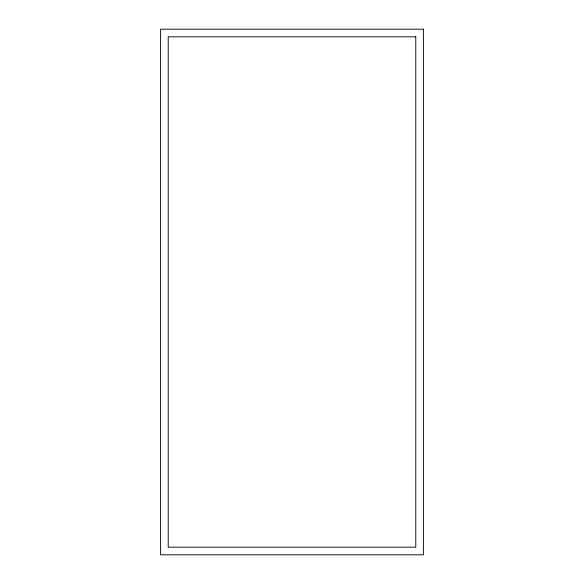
<?xml version="1.0" encoding="UTF-8"?>
<svg xmlns="http://www.w3.org/2000/svg" width="584" height="584" viewBox="0 0 584 584"><rect width="100%" height="100%" fill="white"/><g stroke="black" fill="none" stroke-linecap="round" stroke-linejoin="round"><path stroke-width="0.88" d="M423.4 29.2L160.6 29.2L160.6 554.8L423.4 554.8L423.4 29.2M415.779 36.821L168.221 36.821L168.221 547.179L415.779 547.179L415.779 36.821"/></g></svg>
